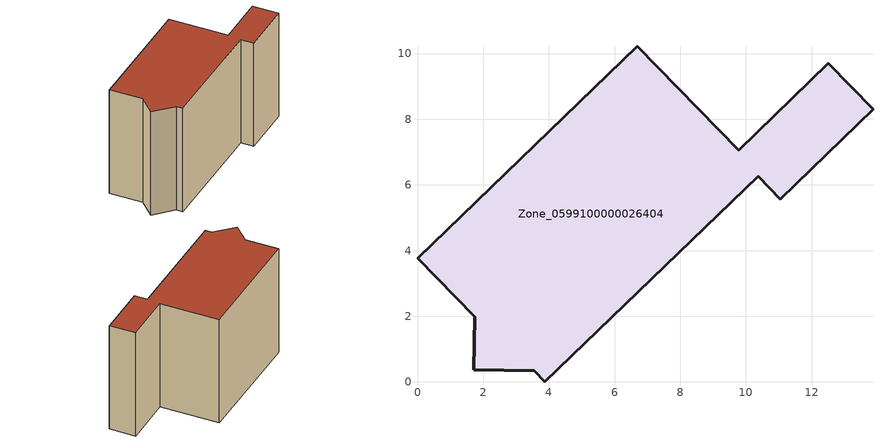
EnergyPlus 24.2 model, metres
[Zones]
Zone_0599100000026404
 floor ground (C_G): 12.5,9.71 13.87,8.31 11.05,5.57 10.37,6.27 3.88,0 3.55,0.35 1.72,0.38 1.75,1.98 0,3.77 6.69,10.23 9.78,7.06 z0
 wall outside (C_F): 1.72,0.38 3.55,0.35 3.88,0 10.37,6.27 11.05,5.57 13.87,8.31 12.5,9.71 9.78,7.06 6.69,10.23 0,3.77 1.75,1.98 1.72,0.38 z0:8.48
 roof outside (C_R): 12.5,9.71 9.78,7.06 6.69,10.23 0,3.77 1.75,1.98 1.72,0.38 3.55,0.35 3.88,0 10.37,6.27 11.05,5.57 13.87,8.31 z8.48
[BUILDING]
Pand.0599100000026404: North Axis=0; Terrain=City; Loads Convergence Tolerance Value=0.04; Temperature Convergence Tolerance Value=0.4; Solar Distribution=FullExterior; Maximum Number of Warmup Days=25; Minimum Number of Warmup Days=1
[Site:Location]
Rotterdam.The.Hague.AP_ZH_NLD Design_Conditions: Latitude=51.96; Longitude=4.45; Time Zone=1; Elevation=-4.5
[SITE:GROUNDTEMPERATURE:BUILDINGSURFACE]
18, 18, 18, 18, 18, 18, 18, 18, 18, 18, 18, 18
[MATERIAL] Thermal Absorptance=0.9; Solar Absorptance=0.7; Visible Absorptance=0.7
Name | Roughness | Thickness | Conductivity | Density | Specific Heat
G.TI.1975-1991 | MediumSmooth | 0.15 | 0.288461 | 540 | 1210
F.TI.1975-1991 | Rough | 0.3 | 0.230769 | 1920 | 840
R.TI.1975-1991 | MediumRough | 0.2 | 0.153846 | 1500 | 1000
[CONSTRUCTION]
C_G: G.TI.1975-1991
C_F: F.TI.1975-1991
C_R: R.TI.1975-1991
[ZONE]
Zone_0599100000026404: Type=1; Multiplier=1; Ceiling Height=Autocalculate; Volume=Autocalculate; Floor Area=autocalculate; Part of Total Floor Area=Yes
[ZONEINFILTRATION:DESIGNFLOWRATE]
Infil_Zone_0599100000026404: Zone or ZoneList or Space or SpaceList=Zone_0599100000026404; Schedule=AlwaysOn; Design Flow Rate Calculation Method=Flow/Area; Flow Rate per Floor Area=0.003; Constant Term Coefficient=1; Temperature Term Coefficient=0; Velocity Term Coefficient=0; Velocity Squared Term Coefficient=0
[HVACTEMPLATE:ZONE:IDEALLOADSAIRSYSTEM]
Zone_0599100000026404: Maximum Heating Supply Air Temperature=50; Minimum Cooling Supply Air Temperature=13; Maximum Heating Supply Air Humidity Ratio=0.0156; Minimum Cooling Supply Air Humidity Ratio=0.0077; Heating Limit=NoLimit; Cooling Limit=NoLimit; Dehumidification Control Type=ConstantSensibleHeatRatio; Cooling Sensible Heat Ratio=0.7; Dehumidification Setpoint=60; Humidification Control Type=None; Humidification Setpoint=30; Outdoor Air Method=None; Outdoor Air Flow Rate per Person=0.00944; Outdoor Air Flow Rate per Zone Floor Area=0; Outdoor Air Flow Rate per Zone=0; Demand Controlled Ventilation Type=None; Outdoor Air Economizer Type=NoEconomizer; Heat Recovery Type=None; Sensible Heat Recovery Effectiveness=0.7; Latent Heat Recovery Effectiveness=0.65
[ZONECONTROL:THERMOSTAT]
ThermostatControl_Zone_0599100000026404: Zone or ZoneList=Zone_0599100000026404; Control Type Schedule=DualSetpointControlType; Control 1=Thermostat_Zone_0599100000026404; Temperature Difference Between Cutout And Setpoint=0
[THERMOSTATSETPOINT:DUALSETPOINT]
Thermostat_Zone_0599100000026404: Heating Setpoint Temperature Schedule=HeatingSetpoint_Zone_0599100000026404; Cooling Setpoint Temperature Schedule=CoolingSetpoint_Zone_0599100000026404
[SCHEDULE:COMPACT]
HeatingSetpoint_Zone_0599100000026404: Through: 12/31, For: AllDays, Until: 24:00, 21
CoolingSetpoint_Zone_0599100000026404: Through: 12/31, For: AllDays, Until: 24:00, 24
DualSetpointControlType: Through: 12/31, For: AllDays, Until: 24:00, 4
AlwaysOn: Through: 12/31, For: AllDays, Until: 24:00, 1
